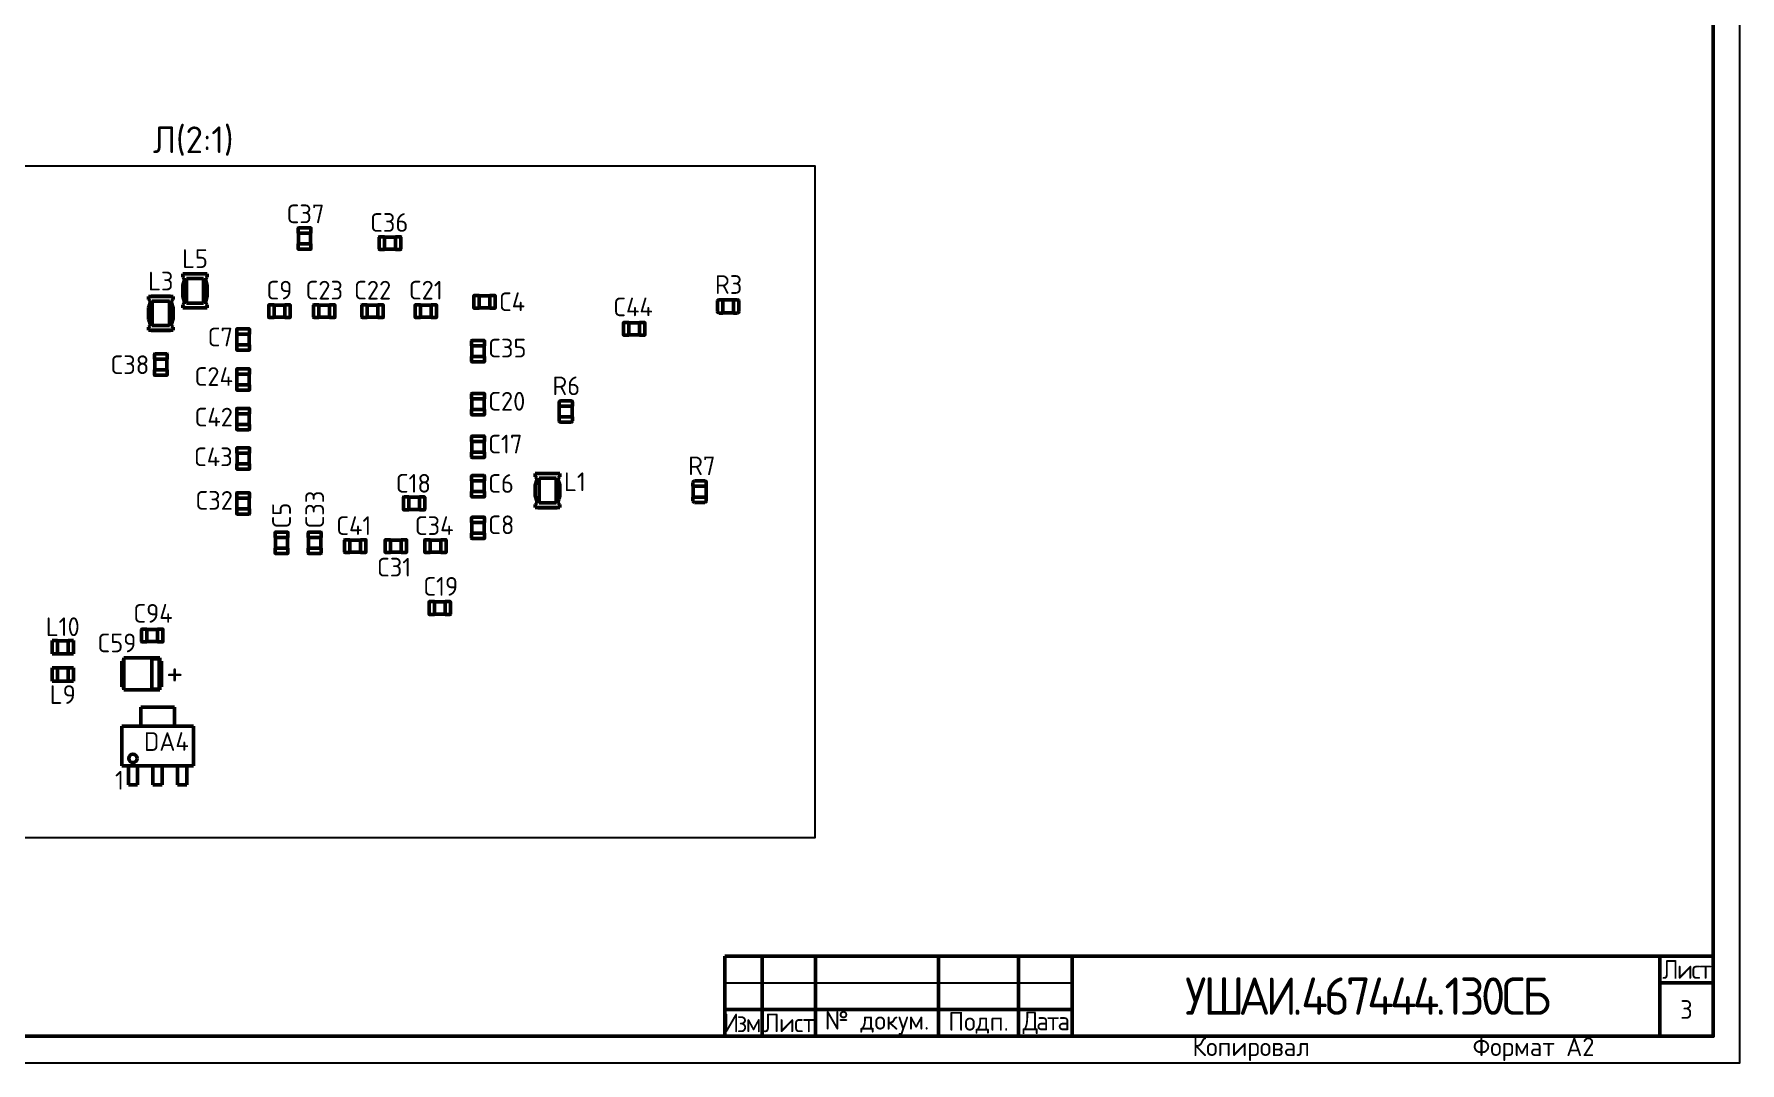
# Model space of a CAD drawing. Header units: millimetres. Extents: x -55 to 2039, y 0 to 512.
# Drawn here: x 1719.8 to 2039.1, y 17.5 to 210.2 of the extents above; entities that cross this region are included whole.
import ezdxf
from ezdxf.enums import TextEntityAlignment as Align

# ---------------------------------------------------------------- set-up
doc = ezdxf.new("R2010")
doc.units = ezdxf.units.MM
doc.linetypes.add('Сплошная', pattern=[0])
doc.layers.add('Виды', color=30, linetype='Continuous')
doc.layers.add('текст', color=2, linetype='Continuous', lineweight=30)
doc.styles.add('GOST TYPE B', font='', dxfattribs={"height": 3.5})
doc.styles.add('Поз. GOST TYPE B', font='', dxfattribs={"height": 5})
doc.styles.get('GOST TYPE B').set_extended_font_data('GOST type B')
doc.styles.get('Поз. GOST TYPE B').set_extended_font_data('GOST type B')

# ---------------------------------------------------------------- blocks, each defined once
blk = doc.blocks.new('*T71')
at = {"color": 0, "linetype": 'Сплошная', "lineweight": 50, "transparency": 16777216}
for p, q in [((0, 0), (185, 0)), ((0, 0), (0, -15)), ((7, 0), (7, -15)), ((17, 0), (17, -15)), ((40, 0), (40, -15)), ((55, 0), (55, -15)), ((65, 0), (65, -15)), ((175, 0), (175, -15)), ((185, 0), (185, -15)), ((175, -5), (185, -5)), ((0, -10), (65, -10)), ((0, -15), (185, -15))]:
    blk.add_line(p, q, dxfattribs=at)
at = {"color": 0, "linetype": 'Сплошная', "lineweight": -2, "transparency": 16777216}
blk.add_line((0, -5), (65, -5), dxfattribs=at)
at = {"color": 0, "linetype": 'Continuous', "lineweight": 25, "transparency": 16777216, "attachment_point": 5, "style": 'GOST TYPE B'}
for s, insert, char_height, width in [('{\\T0.9;Лист}', (180, -2.5), 3.5, 9), ('{\\T0.85;УШАИ.467444.130СБ}', (120, -7.5), 7, 108), ('3', (180, -10), 3.5, 8), ('{\\T0.85;Изм.}', (3.5, -12.5), 3.5, 7), ('{\\T0.95;Лист}', (12, -12.5), 3.5, 9.64), ('№ докум.', (28.5, -12.5), 3.5, 22.64), ('Подп.', (47.5, -12.5), 3.5, 14.64), ('{\\T0.85;Дата}', (60, -12.5), 3.5, 9.64)]:
    blk.add_mtext(s, dxfattribs=dict(at, insert=insert, char_height=char_height, width=width))

msp = doc.modelspace()

# ---------------------------------------------------------------- linework, layer by layer
at = {"linetype": 'Continuous', "lineweight": 50, "extrusion": (0, 0, -1)}
for p, q in [((1769.235, 172.9128), (1769.235, 173.8528)), ((1769.295, 173.9128), (1771.575, 173.9128)), ((1769.295, 170.9128), (1769.295, 172.9128)), ((1769.295, 172.9128), (1771.575, 172.9128)), ((1771.575, 172.9128), (1771.575, 170.9128)), ((1771.635, 173.8528), (1771.635, 172.9128)), ((1769.235, 169.9728), (1769.235, 170.9128)), ((1771.575, 170.9128), (1769.295, 170.9128)), ((1771.575, 169.9128), (1769.295, 169.9128)), ((1771.635, 170.9128), (1771.635, 169.9728)), ((1784.435, 169.9228), (1784.435, 172.2028)), ((1784.495, 172.2628), (1785.435, 172.2628)), ((1785.435, 169.8628), (1784.495, 169.8628)), ((1785.435, 172.2028), (1785.435, 172.2628)), ((1785.435, 172.2028), (1787.435, 172.2028)), ((1785.435, 169.9228), (1785.435, 172.2028)), ((1787.435, 169.9228), (1785.435, 169.9228)), ((1785.435, 169.8628), (1785.435, 169.9228)), ((1787.435, 172.2628), (1788.375, 172.2628)), ((1787.435, 172.2628), (1787.435, 172.2028)), ((1787.435, 172.2028), (1787.435, 169.9228)), ((1787.435, 169.9228), (1787.435, 169.8628)), ((1788.375, 169.8628), (1787.435, 169.8628)), ((1788.435, 172.2028), (1788.435, 169.9228)), ((1747.635, 164.7128), (1747.635, 165.2928)), ((1747.635, 165.2928), (1752.235, 165.2928)), ((1747.935, 164.5128), (1747.635, 164.7128)), ((1747.635, 163.1128), (1747.803, 163.6728)), ((1747.635, 161.1128), (1747.635, 163.1128)), ((1747.775, 163.7128), (1748.335, 163.7128)), ((1747.775, 163.7128), (1747.775, 163.6728)), ((1747.775, 163.6728), (1748.335, 163.6728)), ((1747.815, 163.7128), (1747.935, 164.1128)), ((1747.935, 164.1128), (1747.935, 164.5128)), ((1748.135, 165.3128), (1751.735, 165.3128)), ((1748.135, 165.3128), (1748.135, 165.2928)), ((1748.335, 164.4128), (1751.535, 164.4128)), ((1748.335, 164.4128), (1748.335, 159.8128)), ((1751.535, 164.4128), (1751.535, 159.8128)), ((1751.735, 165.3128), (1751.735, 165.2928)), ((1752.235, 164.7128), (1751.935, 164.5128)), ((1751.935, 164.5128), (1751.935, 164.1128)), ((1751.935, 164.1128), (1752.235, 163.1128)), ((1752.235, 165.2928), (1752.235, 164.7128)), ((1752.235, 163.1128), (1752.235, 161.1128)), ((1741.2349, 160.5128), (1741.2349, 161.0928)), ((1741.2349, 161.0928), (1745.8349, 161.0928)), ((1741.5349, 160.3128), (1741.2349, 160.5128)), ((1741.4149, 159.5128), (1741.5349, 159.9128)), ((1741.5349, 159.9128), (1741.5349, 160.3128)), ((1741.7349, 161.1128), (1745.3349, 161.1128)), ((1741.7349, 161.1128), (1741.7349, 161.0928)), ((1741.9349, 160.2128), (1745.1349, 160.2128)), ((1741.9349, 160.2128), (1741.9349, 155.6128)), ((1745.1349, 160.2128), (1745.1349, 155.6128)), ((1745.3349, 161.1128), (1745.3349, 161.0928)), ((1745.8349, 160.5128), (1745.5349, 160.3128)), ((1745.5349, 160.3128), (1745.5349, 159.9128)), ((1745.5349, 159.9128), (1745.8349, 158.9128)), ((1745.8349, 161.0928), (1745.8349, 160.5128)), ((1747.803, 160.5528), (1747.635, 161.1128)), ((1747.635, 159.5128), (1747.935, 159.7128)), ((1747.775, 160.5528), (1748.335, 160.5528)), ((1747.775, 160.5528), (1747.775, 160.5128)), ((1747.775, 160.5128), (1748.335, 160.5128)), ((1747.935, 160.1128), (1747.815, 160.5128)), ((1747.935, 159.7128), (1747.935, 160.1128)), ((1748.335, 159.8128), (1751.535, 159.8128)), ((1752.235, 161.1128), (1751.935, 160.1128)), ((1751.935, 160.1128), (1751.935, 159.7128)), ((1751.935, 159.7128), (1752.235, 159.5128)), ((1802.135, 158.9228), (1802.135, 161.2028)), ((1802.195, 161.2628), (1803.135, 161.2628)), ((1803.135, 161.2028), (1803.135, 161.2628)), ((1803.135, 161.2028), (1805.135, 161.2028)), ((1803.135, 158.9228), (1803.135, 161.2028)), ((1805.135, 161.2628), (1806.075, 161.2628)), ((1805.135, 161.2628), (1805.135, 161.2028)), ((1805.135, 161.2028), (1805.135, 158.9228)), ((1806.135, 161.2028), (1806.135, 158.9228)), ((1847.725, 160.1688), (1847.725, 158.2568)), ((1848.725, 160.4628), (1848.019, 160.4628)), ((1848.725, 160.1688), (1848.725, 160.4628)), ((1850.745, 160.4378), (1848.725, 160.4378)), ((1848.725, 160.1688), (1848.725, 158.2568)), ((1851.451, 160.4628), (1850.745, 160.4628)), ((1850.745, 160.1688), (1850.745, 160.4628)), ((1850.745, 160.1688), (1850.745, 158.2568)), ((1851.745, 160.1688), (1851.745, 158.2568)), ((1741.2349, 158.9128), (1741.4029, 159.4728)), ((1741.2349, 156.9128), (1741.2349, 158.9128)), ((1741.4029, 156.3528), (1741.2349, 156.9128)), ((1741.3749, 159.5128), (1741.9349, 159.5128)), ((1741.3749, 159.5128), (1741.3749, 159.4728)), ((1741.3749, 159.4728), (1741.9349, 159.4728)), ((1745.8349, 156.9128), (1745.5349, 155.9128)), ((1745.8349, 158.9128), (1745.8349, 156.9128)), ((1747.635, 158.9328), (1747.635, 159.5128)), ((1752.235, 158.9328), (1747.635, 158.9328)), ((1748.135, 158.9328), (1748.135, 158.9128)), ((1748.135, 158.9128), (1751.735, 158.9128)), ((1751.735, 158.9328), (1751.735, 158.9128)), ((1752.235, 159.5128), (1752.235, 158.9328)), ((1763.7349, 157.1728), (1763.7349, 159.4528)), ((1763.7949, 159.5128), (1764.7349, 159.5128)), ((1764.7349, 157.1128), (1763.7949, 157.1128)), ((1764.7349, 159.4528), (1764.7349, 159.5128)), ((1764.7349, 159.4528), (1766.7349, 159.4528)), ((1764.7349, 157.1728), (1764.7349, 159.4528)), ((1766.7349, 157.1728), (1764.7349, 157.1728)), ((1764.7349, 157.1128), (1764.7349, 157.1728)), ((1766.7349, 159.5128), (1767.6749, 159.5128)), ((1766.7349, 159.5128), (1766.7349, 159.4528)), ((1766.7349, 159.4528), (1766.7349, 157.1728)), ((1766.7349, 157.1728), (1766.7349, 157.1128)), ((1767.6749, 157.1128), (1766.7349, 157.1128)), ((1767.7349, 159.4528), (1767.7349, 157.1728)), ((1772.1349, 157.1728), (1772.1349, 159.4528)), ((1772.1949, 159.5128), (1773.1349, 159.5128)), ((1773.1349, 157.1128), (1772.1949, 157.1128)), ((1773.1349, 159.4528), (1773.1349, 159.5128)), ((1773.1349, 159.4528), (1775.1349, 159.4528)), ((1773.1349, 157.1728), (1773.1349, 159.4528)), ((1775.1349, 157.1728), (1773.1349, 157.1728)), ((1773.1349, 157.1128), (1773.1349, 157.1728)), ((1775.1349, 159.5128), (1776.0749, 159.5128)), ((1775.1349, 159.5128), (1775.1349, 159.4528)), ((1775.1349, 159.4528), (1775.1349, 157.1728)), ((1775.1349, 157.1728), (1775.1349, 157.1128)), ((1776.0749, 157.1128), (1775.1349, 157.1128)), ((1776.1349, 159.4528), (1776.1349, 157.1728)), ((1781.1846, 157.1728), (1781.1846, 159.4528)), ((1781.2446, 159.5128), (1782.1846, 159.5128)), ((1782.1846, 157.1128), (1781.2446, 157.1128)), ((1782.1846, 159.4528), (1782.1846, 159.5128)), ((1782.1846, 159.4528), (1784.1846, 159.4528)), ((1782.1846, 157.1728), (1782.1846, 159.4528)), ((1784.1846, 157.1728), (1782.1846, 157.1728)), ((1782.1846, 157.1128), (1782.1846, 157.1728)), ((1784.1846, 159.5128), (1785.1246, 159.5128)), ((1784.1846, 159.5128), (1784.1846, 159.4528)), ((1784.1846, 159.4528), (1784.1846, 157.1728)), ((1784.1846, 157.1728), (1784.1846, 157.1128)), ((1785.1246, 157.1128), (1784.1846, 157.1128)), ((1785.1846, 159.4528), (1785.1846, 157.1728)), ((1791.1349, 157.1728), (1791.1349, 159.4528)), ((1791.1949, 159.5128), (1792.1349, 159.5128)), ((1792.1349, 157.1128), (1791.1949, 157.1128)), ((1792.1349, 159.4528), (1792.1349, 159.5128)), ((1792.1349, 159.4528), (1794.1349, 159.4528)), ((1792.1349, 157.1728), (1792.1349, 159.4528)), ((1794.1349, 157.1728), (1792.1349, 157.1728)), ((1792.1349, 157.1128), (1792.1349, 157.1728)), ((1794.1349, 159.5128), (1795.0749, 159.5128)), ((1794.1349, 159.5128), (1794.1349, 159.4528)), ((1794.1349, 159.4528), (1794.1349, 157.1728)), ((1794.1349, 157.1728), (1794.1349, 157.1128)), ((1795.0749, 157.1128), (1794.1349, 157.1128)), ((1795.1349, 159.4528), (1795.1349, 157.1728)), ((1803.135, 158.8628), (1802.195, 158.8628)), ((1805.135, 158.9228), (1803.135, 158.9228)), ((1803.135, 158.8628), (1803.135, 158.9228)), ((1805.135, 158.9228), (1805.135, 158.8628)), ((1806.075, 158.8628), (1805.135, 158.8628)), ((1848.725, 157.9628), (1848.019, 157.9628)), ((1848.725, 158.2568), (1848.725, 157.9628)), ((1850.745, 157.9878), (1848.725, 157.9878)), ((1850.745, 158.2568), (1850.745, 157.9628)), ((1851.451, 157.9628), (1850.745, 157.9628)), ((1741.2349, 155.3128), (1741.5349, 155.5128)), ((1741.2349, 154.7328), (1741.2349, 155.3128)), ((1745.8349, 154.7328), (1741.2349, 154.7328)), ((1741.3749, 156.3528), (1741.9349, 156.3528)), ((1741.3749, 156.3528), (1741.3749, 156.3128)), ((1741.3749, 156.3128), (1741.9349, 156.3128)), ((1741.5349, 155.9128), (1741.4149, 156.3128)), ((1741.5349, 155.5128), (1741.5349, 155.9128)), ((1741.7349, 154.7328), (1741.7349, 154.7128)), ((1741.7349, 154.7128), (1745.3349, 154.7128)), ((1741.9349, 155.6128), (1745.1349, 155.6128)), ((1745.3349, 154.7328), (1745.3349, 154.7128)), ((1745.5349, 155.9128), (1745.5349, 155.5128)), ((1745.5349, 155.5128), (1745.8349, 155.3128)), ((1745.8349, 155.3128), (1745.8349, 154.7328)), ((1757.735, 154.0128), (1757.735, 154.9528)), ((1757.795, 155.0128), (1760.075, 155.0128)), ((1757.795, 152.0128), (1757.795, 154.0128)), ((1757.795, 154.0128), (1760.075, 154.0128)), ((1760.075, 154.0128), (1760.075, 152.0128)), ((1760.135, 154.9528), (1760.135, 154.0128)), ((1830.1349, 153.8728), (1830.1349, 156.1528)), ((1830.1949, 156.2128), (1831.1349, 156.2128)), ((1831.1349, 153.8128), (1830.1949, 153.8128)), ((1831.1349, 156.1528), (1831.1349, 156.2128)), ((1831.1349, 156.1528), (1833.1349, 156.1528)), ((1831.1349, 153.8728), (1831.1349, 156.1528)), ((1833.1349, 153.8728), (1831.1349, 153.8728)), ((1831.1349, 153.8128), (1831.1349, 153.8728)), ((1833.1349, 156.2128), (1834.0749, 156.2128)), ((1833.1349, 156.2128), (1833.1349, 156.1528)), ((1833.1349, 156.1528), (1833.1349, 153.8728)), ((1833.1349, 153.8728), (1833.1349, 153.8128)), ((1834.0749, 153.8128), (1833.1349, 153.8128)), ((1834.1349, 156.1528), (1834.1349, 153.8728)), ((1742.3349, 149.3128), (1742.3349, 150.2528)), ((1742.3949, 150.3128), (1744.6749, 150.3128)), ((1744.7349, 150.2528), (1744.7349, 149.3128)), ((1757.735, 151.0728), (1757.735, 152.0128)), ((1760.075, 152.0128), (1757.795, 152.0128)), ((1760.075, 151.0128), (1757.795, 151.0128)), ((1760.135, 152.0128), (1760.135, 151.0728)), ((1801.711, 151.8128), (1801.711, 152.7528)), ((1801.771, 152.8128), (1804.051, 152.8128)), ((1801.771, 149.8128), (1801.771, 151.8128)), ((1801.771, 151.8128), (1804.051, 151.8128)), ((1804.051, 151.8128), (1804.051, 149.8128)), ((1804.111, 152.7528), (1804.111, 151.8128)), ((1742.3349, 146.3728), (1742.3349, 147.3128)), ((1742.3949, 147.3128), (1742.3949, 149.3128)), ((1742.3949, 149.3128), (1744.6749, 149.3128)), ((1744.6749, 147.3128), (1742.3949, 147.3128)), ((1744.6749, 149.3128), (1744.6749, 147.3128)), ((1744.7349, 147.3128), (1744.7349, 146.3728)), ((1757.735, 146.5128), (1757.735, 147.4528)), ((1757.795, 147.5128), (1760.075, 147.5128)), ((1760.135, 147.4528), (1760.135, 146.5128)), ((1801.711, 148.8728), (1801.711, 149.8128)), ((1804.051, 149.8128), (1801.771, 149.8128)), ((1804.051, 148.8128), (1801.771, 148.8128)), ((1804.111, 149.8128), (1804.111, 148.8728)), ((1744.6749, 146.3128), (1742.3949, 146.3128)), ((1757.735, 143.5728), (1757.735, 144.5128)), ((1757.795, 144.5128), (1757.795, 146.5128)), ((1757.795, 146.5128), (1760.075, 146.5128)), ((1760.075, 144.5128), (1757.795, 144.5128)), ((1760.075, 146.5128), (1760.075, 144.5128)), ((1760.135, 144.5128), (1760.135, 143.5728)), ((1760.075, 143.5128), (1757.795, 143.5128)), ((1801.7109, 141.9128), (1801.7109, 142.8528)), ((1801.7709, 142.9128), (1804.0509, 142.9128)), ((1801.7709, 139.9128), (1801.7709, 141.9128)), ((1801.7709, 141.9128), (1804.0509, 141.9128)), ((1804.0509, 141.9128), (1804.0509, 139.9128)), ((1804.1109, 142.8528), (1804.1109, 141.9128)), ((1818.085, 141.2288), (1818.085, 140.5228)), ((1818.11, 140.5228), (1818.11, 138.5028)), ((1818.379, 141.5228), (1820.291, 141.5228)), ((1818.379, 140.5228), (1820.291, 140.5228)), ((1820.56, 140.5228), (1820.56, 138.5028)), ((1820.585, 141.2288), (1820.585, 140.5228)), ((1757.735, 139.1128), (1757.735, 140.0528)), ((1757.795, 140.1128), (1760.075, 140.1128)), ((1757.795, 137.1128), (1757.795, 139.1128)), ((1757.795, 139.1128), (1760.075, 139.1128)), ((1760.075, 139.1128), (1760.075, 137.1128)), ((1760.135, 140.0528), (1760.135, 139.1128)), ((1801.7109, 138.9728), (1801.7109, 139.9128)), ((1804.0509, 139.9128), (1801.7709, 139.9128)), ((1804.0509, 138.9128), (1801.7709, 138.9128)), ((1804.1109, 139.9128), (1804.1109, 138.9728)), ((1818.085, 138.5028), (1818.085, 137.7968)), ((1818.379, 138.5028), (1820.291, 138.5028)), ((1818.379, 137.5028), (1820.291, 137.5028)), ((1820.585, 138.5028), (1820.585, 137.7968)), ((1757.735, 136.1728), (1757.735, 137.1128)), ((1760.075, 137.1128), (1757.795, 137.1128)), ((1760.075, 136.1128), (1757.795, 136.1128)), ((1760.135, 137.1128), (1760.135, 136.1728)), ((1801.711, 133.9128), (1801.711, 134.8528)), ((1801.771, 134.9128), (1804.051, 134.9128)), ((1804.111, 134.8528), (1804.111, 133.9128)), ((1757.759, 131.7128), (1757.759, 132.6528)), ((1757.819, 132.7128), (1760.099, 132.7128)), ((1757.819, 129.7128), (1757.819, 131.7128)), ((1757.819, 131.7128), (1760.099, 131.7128)), ((1760.099, 131.7128), (1760.099, 129.7128)), ((1760.159, 132.6528), (1760.159, 131.7128)), ((1801.711, 130.9728), (1801.711, 131.9128)), ((1801.771, 131.9128), (1801.771, 133.9128)), ((1801.771, 133.9128), (1804.051, 133.9128)), ((1804.051, 131.9128), (1801.771, 131.9128)), ((1804.051, 130.9128), (1801.771, 130.9128)), ((1804.051, 133.9128), (1804.051, 131.9128)), ((1804.111, 131.9128), (1804.111, 130.9728)), ((1757.759, 128.7728), (1757.759, 129.7128)), ((1760.099, 129.7128), (1757.819, 129.7128)), ((1760.099, 128.7128), (1757.819, 128.7128)), ((1760.159, 129.7128), (1760.159, 128.7728)), ((1813.635, 127.3128), (1813.635, 127.8928)), ((1813.635, 127.8928), (1818.235, 127.8928)), ((1817.735, 127.9128), (1814.135, 127.9128)), ((1814.135, 127.8928), (1814.135, 127.9128)), ((1817.735, 127.8928), (1817.735, 127.9128)), ((1818.235, 127.8928), (1818.235, 127.3128)), ((1801.7109, 126.5128), (1801.7109, 127.4528)), ((1801.7709, 127.5128), (1804.0509, 127.5128)), ((1801.7709, 124.5128), (1801.7709, 126.5128)), ((1801.7709, 126.5128), (1804.0509, 126.5128)), ((1804.0509, 126.5128), (1804.0509, 124.5128)), ((1804.1109, 127.4528), (1804.1109, 126.5128)), ((1813.935, 127.1128), (1813.635, 127.3128)), ((1813.635, 125.7128), (1813.935, 126.7128)), ((1813.635, 123.7128), (1813.635, 125.7128)), ((1813.935, 126.7128), (1813.935, 127.1128)), ((1817.535, 127.0128), (1814.335, 127.0128)), ((1814.335, 122.4128), (1814.335, 127.0128)), ((1817.535, 122.4128), (1817.535, 127.0128)), ((1818.095, 126.3128), (1817.535, 126.3128)), ((1818.095, 126.2728), (1817.535, 126.2728)), ((1818.235, 127.3128), (1817.935, 127.1128)), ((1817.935, 127.1128), (1817.935, 126.7128)), ((1817.935, 126.7128), (1818.055, 126.3128)), ((1818.067, 126.2728), (1818.235, 125.7128)), ((1818.095, 126.2728), (1818.095, 126.3128)), ((1818.235, 125.7128), (1818.235, 123.7128)), ((1843.1391, 126.2288), (1843.1391, 125.5228)), ((1843.1641, 125.5228), (1843.1641, 123.5028)), ((1843.4331, 126.5228), (1845.3451, 126.5228)), ((1843.4331, 125.5228), (1845.3451, 125.5228)), ((1845.6141, 125.5228), (1845.6141, 123.5028)), ((1845.6391, 126.2288), (1845.6391, 125.5228)), ((1757.7349, 123.3128), (1757.7349, 124.2528)), ((1757.7949, 124.3128), (1760.0749, 124.3128)), ((1757.7949, 121.3128), (1757.7949, 123.3128)), ((1757.7949, 123.3128), (1760.0749, 123.3128)), ((1760.0749, 123.3128), (1760.0749, 121.3128)), ((1760.1349, 124.2528), (1760.1349, 123.3128)), ((1788.9349, 121.1728), (1788.9349, 123.4528)), ((1788.9949, 123.5128), (1789.9349, 123.5128)), ((1789.9349, 123.4528), (1789.9349, 123.5128)), ((1789.9349, 123.4528), (1791.9349, 123.4528)), ((1789.9349, 121.1728), (1789.9349, 123.4528)), ((1791.9349, 123.5128), (1792.8749, 123.5128)), ((1791.9349, 123.5128), (1791.9349, 123.4528)), ((1791.9349, 123.4528), (1791.9349, 121.1728)), ((1792.9349, 123.4528), (1792.9349, 121.1728)), ((1801.7109, 123.5728), (1801.7109, 124.5128)), ((1804.0509, 124.5128), (1801.7709, 124.5128)), ((1804.0509, 123.5128), (1801.7709, 123.5128)), ((1804.1109, 124.5128), (1804.1109, 123.5728)), ((1813.935, 122.7128), (1813.635, 123.7128)), ((1813.635, 122.1128), (1813.935, 122.3128)), ((1813.635, 121.5328), (1813.635, 122.1128)), ((1818.235, 121.5328), (1813.635, 121.5328)), ((1813.935, 122.3128), (1813.935, 122.7128)), ((1814.135, 121.5128), (1814.135, 121.5328)), ((1817.735, 121.5128), (1814.135, 121.5128)), ((1817.535, 122.4128), (1814.335, 122.4128)), ((1818.095, 123.1528), (1817.535, 123.1528)), ((1818.095, 123.1128), (1817.535, 123.1128)), ((1817.735, 121.5128), (1817.735, 121.5328)), ((1818.055, 123.1128), (1817.935, 122.7128)), ((1817.935, 122.7128), (1817.935, 122.3128)), ((1817.935, 122.3128), (1818.235, 122.1128)), ((1818.235, 123.7128), (1818.067, 123.1528)), ((1818.095, 123.1128), (1818.095, 123.1528)), ((1818.235, 122.1128), (1818.235, 121.5328)), ((1843.1391, 123.5028), (1843.1391, 122.7968)), ((1843.4331, 123.5028), (1845.3451, 123.5028)), ((1843.4331, 122.5028), (1845.3451, 122.5028)), ((1845.6391, 123.5028), (1845.6391, 122.7968)), ((1757.7349, 120.3728), (1757.7349, 121.3128)), ((1760.0749, 121.3128), (1757.7949, 121.3128)), ((1760.0749, 120.3128), (1757.7949, 120.3128)), ((1760.1349, 121.3128), (1760.1349, 120.3728)), ((1789.9349, 121.1128), (1788.9949, 121.1128)), ((1791.9349, 121.1728), (1789.9349, 121.1728)), ((1789.9349, 121.1128), (1789.9349, 121.1728)), ((1791.9349, 121.1728), (1791.9349, 121.1128)), ((1792.8749, 121.1128), (1791.9349, 121.1128)), ((1801.711, 118.7128), (1801.711, 119.6528)), ((1801.771, 119.7128), (1804.051, 119.7128)), ((1801.771, 116.7128), (1801.771, 118.7128)), ((1801.771, 118.7128), (1804.051, 118.7128)), ((1804.051, 118.7128), (1804.051, 116.7128)), ((1804.111, 119.6528), (1804.111, 118.7128)), ((1764.935, 115.9128), (1764.935, 116.8528)), ((1764.995, 116.9128), (1767.275, 116.9128)), ((1764.995, 113.9128), (1764.995, 115.9128)), ((1764.995, 115.9128), (1767.275, 115.9128)), ((1767.275, 115.9128), (1767.275, 113.9128)), ((1767.335, 116.8528), (1767.335, 115.9128)), ((1771.135, 115.9128), (1771.135, 116.8528)), ((1771.195, 116.9128), (1773.475, 116.9128)), ((1771.195, 113.9128), (1771.195, 115.9128)), ((1771.195, 115.9128), (1773.475, 115.9128)), ((1773.475, 115.9128), (1773.475, 113.9128)), ((1773.535, 116.8528), (1773.535, 115.9128)), ((1777.935, 113.1728), (1777.935, 115.4528)), ((1777.995, 115.5128), (1778.935, 115.5128)), ((1778.935, 115.4528), (1778.935, 115.5128)), ((1778.935, 115.4528), (1780.935, 115.4528)), ((1778.935, 113.1728), (1778.935, 115.4528)), ((1780.935, 115.5128), (1781.875, 115.5128)), ((1780.935, 115.5128), (1780.935, 115.4528)), ((1780.935, 115.4528), (1780.935, 113.1728)), ((1781.935, 115.4528), (1781.935, 113.1728)), ((1785.535, 113.1728), (1785.535, 115.4528)), ((1785.595, 115.5128), (1786.535, 115.5128)), ((1786.535, 115.4528), (1786.535, 115.5128)), ((1786.535, 115.4528), (1788.535, 115.4528)), ((1786.535, 113.1728), (1786.535, 115.4528)), ((1788.535, 115.5128), (1789.475, 115.5128)), ((1788.535, 115.5128), (1788.535, 115.4528)), ((1788.535, 115.4528), (1788.535, 113.1728)), ((1789.535, 115.4528), (1789.535, 113.1728)), ((1792.935, 113.1728), (1792.935, 115.4528)), ((1792.995, 115.5128), (1793.935, 115.5128)), ((1793.935, 115.4528), (1793.935, 115.5128)), ((1793.935, 115.4528), (1795.935, 115.4528)), ((1793.935, 113.1728), (1793.935, 115.4528)), ((1795.935, 115.5128), (1796.875, 115.5128)), ((1795.935, 115.5128), (1795.935, 115.4528)), ((1795.935, 115.4528), (1795.935, 113.1728)), ((1796.935, 115.4528), (1796.935, 113.1728)), ((1801.711, 115.7728), (1801.711, 116.7128)), ((1804.051, 116.7128), (1801.771, 116.7128)), ((1804.051, 115.7128), (1801.771, 115.7128)), ((1804.111, 116.7128), (1804.111, 115.7728)), ((1764.935, 112.9728), (1764.935, 113.9128)), ((1767.275, 113.9128), (1764.995, 113.9128)), ((1767.275, 112.9128), (1764.995, 112.9128)), ((1767.335, 113.9128), (1767.335, 112.9728)), ((1771.135, 112.9728), (1771.135, 113.9128)), ((1773.475, 113.9128), (1771.195, 113.9128)), ((1773.475, 112.9128), (1771.195, 112.9128)), ((1773.535, 113.9128), (1773.535, 112.9728)), ((1778.935, 113.1128), (1777.995, 113.1128)), ((1780.935, 113.1728), (1778.935, 113.1728)), ((1778.935, 113.1128), (1778.935, 113.1728)), ((1780.935, 113.1728), (1780.935, 113.1128)), ((1781.875, 113.1128), (1780.935, 113.1128)), ((1786.535, 113.1128), (1785.595, 113.1128)), ((1788.535, 113.1728), (1786.535, 113.1728)), ((1786.535, 113.1128), (1786.535, 113.1728)), ((1788.535, 113.1728), (1788.535, 113.1128)), ((1789.475, 113.1128), (1788.535, 113.1128)), ((1793.935, 113.1128), (1792.995, 113.1128)), ((1795.935, 113.1728), (1793.935, 113.1728)), ((1793.935, 113.1128), (1793.935, 113.1728)), ((1795.935, 113.1728), (1795.935, 113.1128)), ((1796.875, 113.1128), (1795.935, 113.1128)), ((1793.735, 101.5728), (1793.735, 103.8528)), ((1793.795, 103.9128), (1794.735, 103.9128)), ((1794.735, 103.8528), (1794.735, 103.9128)), ((1794.735, 103.8528), (1796.735, 103.8528)), ((1794.735, 101.5728), (1794.735, 103.8528)), ((1796.735, 103.9128), (1797.675, 103.9128)), ((1796.735, 103.9128), (1796.735, 103.8528)), ((1796.735, 103.8528), (1796.735, 101.5728)), ((1797.735, 103.8528), (1797.735, 101.5728)), ((1794.735, 101.5128), (1793.795, 101.5128)), ((1796.735, 101.5728), (1794.735, 101.5728)), ((1794.735, 101.5128), (1794.735, 101.5728)), ((1796.735, 101.5728), (1796.735, 101.5128)), ((1797.675, 101.5128), (1796.735, 101.5128)), ((1723.185, 96.6128), (1723.185, 94.1128)), ((1724.185, 96.6128), (1723.185, 96.6128)), ((1724.185, 96.6128), (1724.185, 94.1128)), ((1726.185, 96.5878), (1724.185, 96.5878)), ((1726.185, 96.6128), (1726.185, 94.1128)), ((1727.185, 96.6128), (1726.185, 96.6128)), ((1727.185, 96.6128), (1727.185, 94.1128)), ((1739.935, 96.4228), (1739.935, 98.7028)), ((1739.995, 98.7628), (1740.935, 98.7628)), ((1740.935, 96.3628), (1739.995, 96.3628)), ((1740.935, 98.7028), (1740.935, 98.7628)), ((1740.935, 98.7028), (1742.935, 98.7028)), ((1740.935, 96.4228), (1740.935, 98.7028)), ((1742.935, 96.4228), (1740.935, 96.4228)), ((1740.935, 96.3628), (1740.935, 96.4228)), ((1742.935, 98.7628), (1743.875, 98.7628)), ((1742.935, 98.7628), (1742.935, 98.7028)), ((1742.935, 98.7028), (1742.935, 96.4228)), ((1742.935, 96.4228), (1742.935, 96.3628)), ((1743.875, 96.3628), (1742.935, 96.3628)), ((1743.935, 98.7028), (1743.935, 96.4228)), ((1724.185, 94.1128), (1723.185, 94.1128)), ((1726.185, 94.1378), (1724.185, 94.1378)), ((1727.185, 94.1128), (1726.185, 94.1128)), ((1736.2652, 92.7748), (1736.5832, 92.7748)), ((1736.2652, 87.9508), (1736.2652, 92.7748)), ((1736.5832, 93.3608), (1743.3632, 93.3608)), ((1736.5832, 87.3648), (1736.5832, 93.3608)), ((1743.2292, 93.2248), (1741.8712, 93.2248)), ((1741.8712, 93.2248), (1741.8712, 87.5008)), ((1743.2292, 87.5008), (1743.2292, 93.2248)), ((1743.3632, 93.3608), (1743.3632, 87.3648)), ((1743.3632, 92.7748), (1743.6812, 92.7748)), ((1743.6812, 92.7748), (1743.6812, 87.9508)), ((1723.185, 91.5128), (1723.185, 89.0128)), ((1724.185, 91.5128), (1723.185, 91.5128)), ((1724.185, 91.5128), (1724.185, 89.0128)), ((1726.185, 91.4878), (1724.185, 91.4878)), ((1726.185, 91.5128), (1726.185, 89.0128)), ((1727.185, 91.5128), (1726.185, 91.5128)), ((1727.185, 91.5128), (1727.185, 89.0128)), ((1724.185, 89.0128), (1723.185, 89.0128)), ((1726.185, 89.0378), (1724.185, 89.0378)), ((1727.185, 89.0128), (1726.185, 89.0128)), ((1736.5832, 87.9508), (1736.2652, 87.9508)), ((1743.3632, 87.3648), (1736.5832, 87.3648)), ((1741.8712, 87.5008), (1743.2292, 87.5008)), ((1743.6812, 87.9508), (1743.3632, 87.9508)), ((1739.7732, 84.1528), (1746.0732, 84.1528)), ((1739.7732, 82.9268), (1739.7732, 84.1528)), ((1746.0732, 84.1528), (1746.0732, 82.9268)), ((1736.2172, 80.5708), (1749.6292, 80.5708)), ((1736.2172, 73.1548), (1736.2172, 80.5708)), ((1739.7732, 82.6328), (1739.7732, 82.9268)), ((1739.7732, 82.3855), (1739.7732, 82.6328)), ((1739.7732, 82.3855), (1739.7732, 81.7968)), ((1739.7732, 80.5708), (1739.7732, 81.7968)), ((1746.0732, 82.9268), (1746.0732, 82.6328)), ((1746.0732, 82.6328), (1746.0732, 82.3855)), ((1746.0732, 81.7968), (1746.0732, 82.3855)), ((1746.0732, 81.7968), (1746.0732, 80.5708)), ((1749.6292, 80.5708), (1749.6292, 73.1548)), ((1749.6292, 73.1548), (1736.2172, 73.1548)), ((1737.4592, 71.9288), (1737.4592, 73.1548)), ((1737.4592, 71.9288), (1737.4592, 71.3401)), ((1737.4592, 71.0928), (1737.4592, 71.3401)), ((1737.4592, 70.7988), (1737.4592, 71.0928)), ((1737.4592, 69.5728), (1737.4592, 70.7988)), ((1739.1872, 73.1548), (1739.1872, 71.9288)), ((1739.1872, 71.3401), (1739.1872, 71.9288)), ((1739.1872, 71.3401), (1739.1872, 71.0928)), ((1739.1872, 71.0928), (1739.1872, 70.7988)), ((1739.1872, 70.7988), (1739.1872, 69.5728)), ((1742.0592, 71.9288), (1742.0592, 73.1548)), ((1742.0592, 71.9288), (1742.0592, 71.3401)), ((1742.0592, 71.0928), (1742.0592, 71.3401)), ((1742.0592, 70.7988), (1742.0592, 71.0928)), ((1742.0592, 69.5728), (1742.0592, 70.7988)), ((1743.7872, 73.1548), (1743.7872, 71.9288)), ((1743.7872, 71.3401), (1743.7872, 71.9288)), ((1743.7872, 71.3401), (1743.7872, 71.0928)), ((1743.7872, 71.0928), (1743.7872, 70.7988)), ((1743.7872, 70.7988), (1743.7872, 69.5728)), ((1746.6592, 71.9288), (1746.6592, 73.1548)), ((1746.6592, 71.9288), (1746.6592, 71.3401)), ((1746.6592, 71.0928), (1746.6592, 71.3401)), ((1746.6592, 70.7988), (1746.6592, 71.0928)), ((1746.6592, 69.5728), (1746.6592, 70.7988)), ((1748.3872, 73.1548), (1748.3872, 71.9288)), ((1748.3872, 71.3401), (1748.3872, 71.9288)), ((1748.3872, 71.3401), (1748.3872, 71.0928)), ((1748.3872, 71.0928), (1748.3872, 70.7988)), ((1748.3872, 70.7988), (1748.3872, 69.5728)), ((1739.1872, 69.5728), (1737.4592, 69.5728)), ((1743.7872, 69.5728), (1742.0592, 69.5728)), ((1748.3872, 69.5728), (1746.6592, 69.5728))]:
    msp.add_line(p, q, dxfattribs=at)
at = {"color": 0, "lineweight": 50}
for p, q in [((2034.1, 22.5127), (2034.1, 77.5127)), ((2034.1, 22.5126), (2034.1, 77.5126))]:
    msp.add_line(p, q, dxfattribs=at)
at = {"lineweight": 50}
for q in [(2034.1, 77.5126), (1849.1, 22.5126)]:
    msp.add_line((2034.1, 22.5126), q, dxfattribs=at)
msp.add_lwpolyline([(1445.1, 17.5126), (2039.1, 17.5126), (2039.1, 437.5126), (1445.1, 437.5126)], close=True)
msp.add_lwpolyline([(1465.1, 22.5126), (2034.1, 22.5126), (2034.1, 432.5126), (1465.1, 432.5126)], close=True, dxfattribs=at)
at = {"linetype": 'Continuous', "lineweight": 50}
msp.add_circle((1738.3232, 74.5508), 0.7934, dxfattribs=at)
for centre, radius, start, end in [((1769.295, 173.8528), 0.06, 90.000003, 180.000003), ((1771.575, 169.9728), 0.06, 270.000003, 0.000003), ((1784.495, 169.9228), 0.06, 180.000005, 270.000005), ((1788.375, 172.2028), 0.06, 0.000005, 90.000005), ((1806.075, 161.2028), 0.06, 0, 90), ((1851.451, 160.1688), 0.294, 0, 90), ((1763.7949, 157.1728), 0.06, 180, 270), ((1767.6749, 159.4528), 0.06, 0, 90), ((1772.1949, 157.1728), 0.06, 180, 270), ((1776.0749, 159.4528), 0.06, 0, 90), ((1781.2446, 157.1728), 0.06, 180, 270), ((1785.1246, 159.4528), 0.06, 0, 90), ((1791.1949, 157.1728), 0.06, 180, 270), ((1795.0749, 159.4528), 0.06, 0, 90), ((1802.195, 158.9228), 0.06, 180, 270), ((1851.451, 158.2568), 0.294, 270, 0), ((1757.795, 154.9528), 0.06, 90.000003, 180.000003), ((1830.1949, 153.8728), 0.06, 180, 270), ((1834.0749, 156.1528), 0.06, 0, 90), ((1742.3949, 150.2528), 0.06, 90.000001, 180.000001), ((1760.075, 151.0728), 0.06, 270.000003, 0.000003), ((1801.771, 152.7528), 0.06, 90.000003, 180.000003), ((1757.795, 147.4528), 0.06, 90.000003, 180.000003), ((1804.051, 148.8728), 0.06, 270.000003, 0.000003), ((1744.6749, 146.3728), 0.06, 270.000001, 0.000001), ((1760.075, 143.5728), 0.06, 270.000003, 0.000003), ((1801.7709, 142.8528), 0.06, 90.000001, 180.000001), ((1818.379, 141.2288), 0.294, 90.000003, 180.000003), ((1820.291, 141.2288), 0.294, 0.000003, 90.000003), ((1757.795, 140.0528), 0.06, 90.000003, 180.000003), ((1804.0509, 138.9728), 0.06, 270.000001, 0.000001), ((1760.075, 136.1728), 0.06, 270.000003, 0.000003), ((1801.771, 134.8528), 0.06, 90.000003, 180.000003), ((1757.819, 132.6528), 0.06, 90.000003, 180.000003), ((1804.051, 130.9728), 0.06, 270.000003, 0.000003), ((1760.099, 128.7728), 0.06, 270.000003, 0.000003), ((1801.7709, 127.4528), 0.06, 90.000001, 180.000001), ((1843.4331, 126.2288), 0.294, 90.000003, 180.000003), ((1845.3451, 126.2288), 0.294, 0.000003, 90.000003), ((1757.7949, 124.2528), 0.06, 90.000001, 180.000001), ((1792.8749, 123.4528), 0.06, 0, 90), ((1804.0509, 123.5728), 0.06, 270.000001, 0.000001), ((1760.0749, 120.3728), 0.06, 270.000001, 0.000001), ((1788.9949, 121.1728), 0.06, 180, 270), ((1801.771, 119.6528), 0.06, 90.000003, 180.000003), ((1764.995, 116.8528), 0.06, 90.000003, 180.000003), ((1771.195, 116.8528), 0.06, 90.000003, 180.000003), ((1781.875, 115.4528), 0.06, 0.000005, 90.000005), ((1789.475, 115.4528), 0.06, 0.000005, 90.000005), ((1796.875, 115.4528), 0.06, 0.000005, 90.000005), ((1804.051, 115.7728), 0.06, 270.000003, 0.000003), ((1767.275, 112.9728), 0.06, 270.000003, 0.000003), ((1773.475, 112.9728), 0.06, 270.000003, 0.000003), ((1777.995, 113.1728), 0.06, 180.000005, 270.000005), ((1785.595, 113.1728), 0.06, 180.000005, 270.000005), ((1792.995, 113.1728), 0.06, 180.000005, 270.000005), ((1797.675, 103.8528), 0.06, 0.000005, 90.000005), ((1793.795, 101.5728), 0.06, 180.000005, 270.000005), ((1739.995, 96.4228), 0.06, 180.000005, 270.000005), ((1743.875, 98.7028), 0.06, 0.000005, 90.000005)]:
    msp.add_arc(centre, radius, start, end, dxfattribs=at)
at = {"linetype": 'Continuous', "lineweight": 50, "extrusion": (0, 0, -1)}
for centre, radius, start, end in [((-1771.575, 173.8528), 0.06, 89.999997, 179.999997), ((-1769.295, 169.9728), 0.06, 269.999997, 359.999997), ((-1784.495, 172.2028), 0.06, 0, 89.999995), ((-1788.375, 169.9228), 0.06, 179.999995, 269.999995), ((-1802.195, 161.2028), 0.06, 0, 90), ((-1848.019, 160.1688), 0.294, 0, 90), ((-1763.7949, 159.4528), 0.06, 0, 90), ((-1767.6749, 157.1728), 0.06, 180, 270), ((-1772.1949, 159.4528), 0.06, 0, 90), ((-1776.0749, 157.1728), 0.06, 180, 270), ((-1781.2446, 159.4528), 0.06, 0, 90), ((-1785.1246, 157.1728), 0.06, 180, 270), ((-1791.1949, 159.4528), 0.06, 0, 90), ((-1795.0749, 157.1728), 0.06, 180, 270), ((-1806.075, 158.9228), 0.06, 180, 270), ((-1848.019, 158.2568), 0.294, 270, 0), ((-1760.075, 154.9528), 0.06, 89.999997, 179.999997), ((-1830.1949, 156.1528), 0.06, 0, 90), ((-1834.0749, 153.8728), 0.06, 180, 270), ((-1744.6749, 150.2528), 0.06, 89.999999, 179.999999), ((-1757.795, 151.0728), 0.06, 269.999997, 359.999997), ((-1804.051, 152.7528), 0.06, 89.999997, 179.999997), ((-1760.075, 147.4528), 0.06, 89.999997, 179.999997), ((-1801.771, 148.8728), 0.06, 269.999997, 359.999997), ((-1742.3949, 146.3728), 0.06, 269.999999, 359.999999), ((-1757.795, 143.5728), 0.06, 269.999997, 359.999997), ((-1804.0509, 142.8528), 0.06, 89.999999, 179.999999), ((-1760.075, 140.0528), 0.06, 89.999997, 179.999997), ((-1801.7709, 138.9728), 0.06, 269.999999, 359.999999), ((-1818.379, 137.7968), 0.294, 269.999997, 359.999997), ((-1820.291, 137.7968), 0.294, 179.999997, 269.999997), ((-1757.795, 136.1728), 0.06, 269.999997, 359.999997), ((-1804.051, 134.8528), 0.06, 89.999997, 179.999997), ((-1760.099, 132.6528), 0.06, 89.999997, 179.999997), ((-1801.771, 130.9728), 0.06, 269.999997, 359.999997), ((-1757.819, 128.7728), 0.06, 269.999997, 359.999997), ((-1804.0509, 127.4528), 0.06, 89.999999, 179.999999), ((-1760.0749, 124.2528), 0.06, 89.999999, 179.999999), ((-1788.9949, 123.4528), 0.06, 0, 90), ((-1801.7709, 123.5728), 0.06, 269.999999, 359.999999), ((-1843.4331, 122.7968), 0.294, 269.999997, 359.999997), ((-1845.3451, 122.7968), 0.294, 179.999997, 269.999997), ((-1757.7949, 120.3728), 0.06, 269.999999, 359.999999), ((-1792.8749, 121.1728), 0.06, 180, 270), ((-1804.051, 119.6528), 0.06, 89.999997, 179.999997), ((-1767.275, 116.8528), 0.06, 89.999997, 179.999997), ((-1773.475, 116.8528), 0.06, 89.999997, 179.999997), ((-1777.995, 115.4528), 0.06, 0, 89.999995), ((-1785.595, 115.4528), 0.06, 0, 89.999995), ((-1792.995, 115.4528), 0.06, 0, 89.999995), ((-1801.771, 115.7728), 0.06, 269.999997, 359.999997), ((-1764.995, 112.9728), 0.06, 269.999997, 359.999997), ((-1771.195, 112.9728), 0.06, 269.999997, 359.999997), ((-1781.875, 113.1728), 0.06, 179.999995, 269.999995), ((-1789.475, 113.1728), 0.06, 179.999995, 269.999995), ((-1796.875, 113.1728), 0.06, 179.999995, 269.999995), ((-1793.795, 103.8528), 0.06, 0, 89.999995), ((-1797.675, 101.5728), 0.06, 179.999995, 269.999995), ((-1739.995, 98.7028), 0.06, 0, 89.999995), ((-1743.875, 96.4228), 0.06, 179.999995, 269.999995)]:
    msp.add_arc(centre, radius, start, end, dxfattribs=at)
at = {"linetype": 'Continuous', "lineweight": 50}
for centre, major_axis, start_param, end_param in [((1769.295, 172.9128), (-0.06, 0), 4.71250316, 6.28329949), ((1771.575, 172.9128), (-0.06, 0), 3.14170683, 4.71250316), ((1757.795, 154.0128), (-0.06, 0), 4.71250316, 6.28329949), ((1760.075, 154.0128), (-0.06, 0), 3.14170683, 4.71250316), ((1801.771, 151.8128), (-0.06, 0), 4.71250316, 6.28329949), ((1804.051, 151.8128), (-0.06, 0), 3.14170683, 4.71250316), ((1742.3949, 149.3128), (-0.06, 0), 4.71284231, 6.28363864), ((1744.6749, 149.3128), (-0.06, 0), 3.14204598, 4.71284231), ((1757.795, 146.5128), (-0.06, 0), 4.71250316, 6.28329949), ((1760.075, 146.5128), (-0.06, 0), 3.14170683, 4.71250316), ((1801.7709, 141.9128), (-0.06, 0), 4.71284231, 6.28363864), ((1804.0509, 141.9128), (-0.06, 0), 3.14204598, 4.71284231), ((1820.291, 140.5228), (-0.294, 0), 3.14145206, 4.71224838), ((1757.795, 139.1128), (-0.06, 0), 4.71250316, 6.28329949), ((1760.075, 139.1128), (-0.06, 0), 3.14170683, 4.71250316), ((1820.291, 138.5028), (-0.294, 0), 3.14145206, 4.71224838), ((1757.819, 131.7128), (-0.06, 0), 4.71250316, 6.28329949), ((1760.099, 131.7128), (-0.06, 0), 3.14170683, 4.71250316), ((1801.771, 133.9128), (-0.06, 0), 4.71250316, 6.28329949), ((1804.051, 133.9128), (-0.06, 0), 3.14170683, 4.71250316), ((1801.7709, 126.5128), (-0.06, 0), 4.71284231, 6.28363864), ((1804.0509, 126.5128), (-0.06, 0), 3.14204598, 4.71284231), ((1845.3451, 125.5228), (-0.294, 0), 3.14145206, 4.71224838), ((1757.7949, 123.3128), (-0.06, 0), 4.71284231, 6.28363864), ((1760.0749, 123.3128), (-0.06, 0), 3.14204598, 4.71284231), ((1845.3451, 123.5028), (-0.294, 0), 3.14145206, 4.71224838), ((1801.771, 118.7128), (-0.06, 0), 4.71250316, 6.28329949), ((1804.051, 118.7128), (-0.06, 0), 3.14170683, 4.71250316), ((1764.995, 115.9128), (-0.06, 0), 4.71250316, 6.28329949), ((1767.275, 115.9128), (-0.06, 0), 3.14170683, 4.71250316), ((1771.195, 115.9128), (-0.06, 0), 4.71250316, 6.28329949), ((1773.475, 115.9128), (-0.06, 0), 3.14170683, 4.71250316)]:
    msp.add_ellipse(centre, major_axis=major_axis, ratio=0.00000009, start_param=start_param, end_param=end_param, dxfattribs=at)
at = {"linetype": 'Continuous', "lineweight": 50, "extrusion": (0, 0, -1)}
for centre, major_axis, start_param, end_param in [((1769.295, 170.9128), (0.06, 0), 3.14147847, 4.7122748), ((1771.575, 170.9128), (0.06, 0), 4.7122748, 6.28307113), ((1757.795, 152.0128), (0.06, 0), 3.14147847, 4.7122748), ((1760.075, 152.0128), (0.06, 0), 4.7122748, 6.28307113), ((1742.3949, 147.3128), (0.06, 0), 3.14113932, 4.71193565), ((1744.6749, 147.3128), (0.06, 0), 4.71193565, 6.28273198), ((1801.771, 149.8128), (0.06, 0), 3.14147847, 4.7122748), ((1804.051, 149.8128), (0.06, 0), 4.7122748, 6.28307113), ((1757.795, 144.5128), (0.06, 0), 3.14147847, 4.7122748), ((1760.075, 144.5128), (0.06, 0), 4.7122748, 6.28307113), ((1818.379, 140.5228), (0.294, 0), 3.14173325, 4.71252958), ((1801.7709, 139.9128), (0.06, 0), 3.14113932, 4.71193565), ((1804.0509, 139.9128), (0.06, 0), 4.71193565, 6.28273198), ((1818.379, 138.5028), (0.294, 0), 3.14173325, 4.71252958), ((1757.795, 137.1128), (0.06, 0), 3.14147847, 4.7122748), ((1760.075, 137.1128), (0.06, 0), 4.7122748, 6.28307113), ((1801.771, 131.9128), (0.06, 0), 3.14147847, 4.7122748), ((1804.051, 131.9128), (0.06, 0), 4.7122748, 6.28307113), ((1757.819, 129.7128), (0.06, 0), 3.14147847, 4.7122748), ((1760.099, 129.7128), (0.06, 0), 4.7122748, 6.28307113), ((1843.4331, 125.5228), (0.294, 0), 3.14173325, 4.71252958), ((1801.7709, 124.5128), (0.06, 0), 3.14113932, 4.71193565), ((1804.0509, 124.5128), (0.06, 0), 4.71193565, 6.28273198), ((1843.4331, 123.5028), (0.294, 0), 3.14173325, 4.71252958), ((1757.7949, 121.3128), (0.06, 0), 3.14113932, 4.71193565), ((1760.0749, 121.3128), (0.06, 0), 4.71193565, 6.28273198), ((1801.771, 116.7128), (0.06, 0), 3.14147847, 4.7122748), ((1804.051, 116.7128), (0.06, 0), 4.7122748, 6.28307113), ((1764.995, 113.9128), (0.06, 0), 3.14147847, 4.7122748), ((1767.275, 113.9128), (0.06, 0), 4.7122748, 6.28307113), ((1771.195, 113.9128), (0.06, 0), 3.14147847, 4.7122748), ((1773.475, 113.9128), (0.06, 0), 4.7122748, 6.28307113)]:
    msp.add_ellipse(centre, major_axis=major_axis, ratio=0.00000009, start_param=start_param, end_param=end_param, dxfattribs=at)
at = {"layer": 'Виды', "linetype": 'Continuous', "lineweight": 25}
msp.add_lwpolyline([(1633.2371, 185.5612), (1865.963, 185.5612), (1865.963, 59.6912), (1633.2371, 59.6912)], close=True, dxfattribs=at)

# ---------------------------------------------------------------- block references
msp.add_blockref('*T71', (1849.1, 37.5127))

# ---------------------------------------------------------------- texts
at = {"style": 'GOST TYPE B'}
msp.add_text('Копировал', height=3.5, dxfattribs=at).set_placement((1936.6356, 18.7917))
at = {"color": 0, "style": 'GOST TYPE B'}
msp.add_text('Формат А2', height=3.5, dxfattribs=at).set_placement((1989.0777, 18.7918))
at = {"layer": 'Виды', "linetype": 'Continuous', "lineweight": 25, "insert": (1749.6, 187.4302), "char_height": 5, "attachment_point": 8, "style": 'Поз. GOST TYPE B'}
msp.add_mtext_dynamic_manual_height_columns('Л(2:1)', width=12.127245, gutter_width=25, heights=[5.1416], dxfattribs=at)
at = {"layer": 'текст', "style": 'GOST TYPE B'}
for s, p in [('C37', (1767.0689, 174.7927)), ('C36', (1782.7018, 173.1766)), ('R3', (1847.2672, 161.5524)), ('C4', (1806.8241, 158.3324)), ('C44', (1828.2153, 157.3666)), ('C35', (1804.8032, 149.6522)), ('C38', (1734.1069, 146.5361)), ('R6', (1816.8405, 142.5884)), ('C20', (1804.8032, 139.6886)), ('C17', (1804.8032, 131.677)), ('R7', (1842.2446, 127.5962)), ('C18', (1787.5089, 124.3233)), ('C6', (1804.8032, 124.2886)), ('L1', (1819.014, 124.6124)), ('C41', (1776.3691, 116.3992)), ('C34', (1791.0716, 116.3992)), ('C8', (1804.8032, 116.5491)), ('C31', (1783.9927, 108.6187)), ('C19', (1792.6609, 105.0224)), ('C94', (1738.389, 99.9698)), ('C59', (1731.6738, 94.4245)), ('DA4', (1740.3784, 75.9594)), ('1', (1734.9616, 68.702))]:
    msp.add_text(s, height=3.5, dxfattribs=at).set_placement(p)
for s, p in [('L5', (1749.935, 168.1605)), ('L3', (1743.5349, 163.9605))]:
    msp.add_text(s, height=3.5, dxfattribs=at).set_placement(p, align=Align.MIDDLE)
for s, p in [('C9', (1765.7349, 159.4528)), ('C23', (1774.1349, 159.4528)), ('C22', (1783.1846, 159.4528)), ('C21', (1793.1349, 159.4528))]:
    msp.add_text(s, height=3.5, dxfattribs=at).set_placement(p, align=Align.BOTTOM_CENTER)
for s, p in [('C7', (1757.0339, 153.4775)), ('C24', (1757.0339, 146.0775)), ('C42', (1757.0339, 138.4775)), ('C43', (1756.9979, 131.0398)), ('C32', (1757.0339, 122.8775))]:
    msp.add_text(s, height=3.5, dxfattribs=at).set_placement(p, align=Align.MIDDLE_RIGHT)
for s, p in [('C5', (1766.135, 117.6101)), ('C33', (1772.335, 117.6101))]:
    msp.add_text(s, height=3.5, rotation=90, dxfattribs=at).set_placement(p, align=Align.MIDDLE_LEFT)
for s, p in [('L10', (1725.185, 97.4662)), ('L9', (1725.185, 84.76))]:
    msp.add_text(s, height=3.5, dxfattribs=at).set_placement(p, align=Align.CENTER)
msp.add_text('+', height=5, rotation=180, dxfattribs=at).set_placement((1747.7645, 92.1678))

doc.saveas('drawing.dxf')
